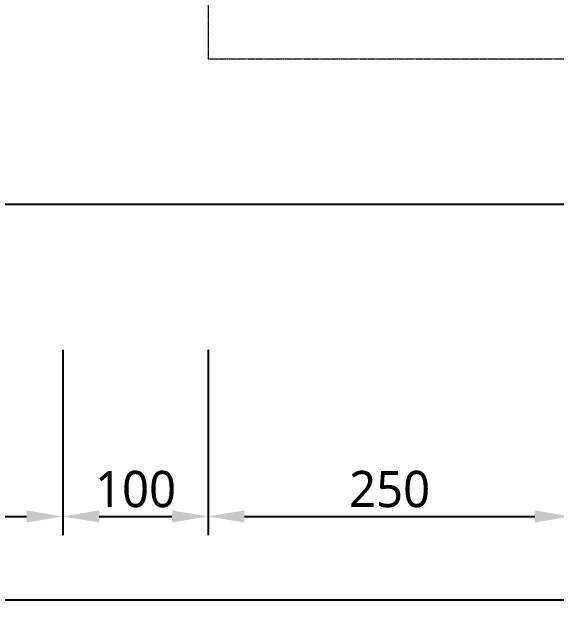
# Model space of a CAD drawing. Header units: millimetres. Extents: x -9013 to 516, y -36629 to 6082.
# Drawn here: x -1555.2 to -1180, y -6939.8 to -6521.9 of the extents above; entities that cross this region are included whole.
import ezdxf

# ---------------------------------------------------------------- set-up
doc = ezdxf.new("R2010")
doc.units = ezdxf.units.MM
doc.header["$LTSCALE"] = 0.05
doc.linetypes.add('CENTER', pattern=[50.8, 31.75, -6.35, 6.35, -6.35])
doc.linetypes.add('CENTER2', pattern=[28.575, 19.05, -3.175, 3.175, -3.175])
doc.layers.get('0').update_dxf_attribs({"lineweight": 18})
doc.layers.get('Defpoints').update_dxf_attribs({"color": 140, "lineweight": 18})
doc.layers.add('2CONC', color=4, linetype='Continuous')
doc.layers.add('G-Anno-Std-Cntr', color=1, linetype='CENTER2', lineweight=18)
doc.styles.add('trebuchet_MS', font='trebuc.ttf')
doc.dimstyles.new('MGP', dxfattribs={"dimtxt": 2.5, "dimasz": 2.5, "dimexe": 1.25, "dimexo": 0.625, "dimtad": 1, "dimdec": 0, "dimtxsty": 'trebuchet_MS', "dimcen": 2.5, "dimclrt": 7, "dimadec": 0, "dimazin": 0, "dimtfac": 1, "dimtdec": 0, "dimtmove": 0, "dimatfit": 3, "dimfxl": 1.148294, "dimfxlon": 1, "dimarcsym": 2})

# ---------------------------------------------------------------- blocks, each defined once
blk = doc.blocks.new('*D203')
at = {"color": 0, "lineweight": -2, "transparency": 16777216}
for p, q in [((-2120.19, -6754.4), (-2120.19, -6882.23)), ((-1520.19, -6754.4), (-1520.19, -6882.23)), ((-2095.19, -6869.23), (-1545.19, -6869.23))]:
    blk.add_line(p, q, dxfattribs=at)
at = {"color": 0, "transparency": 16777216}
for points in [[(-2095.19, -6865.06), (-2095.19, -6873.4), (-2120.19, -6869.23)], [(-1545.19, -6865.06), (-1545.19, -6873.4), (-1520.19, -6869.23)]]:
    blk.add_solid(points, dxfattribs=at)
at = {"layer": 'Defpoints', "color": 0, "transparency": 16777216}
for p in [(-2120.19, -6654.09), (-1520.19, -6654.09), (-1520.19, -6869.23)]:
    blk.add_point(p, dxfattribs=at)
at = {"color": 7, "transparency": 16777216, "insert": (-1820.19, -6850.47), "char_height": 25, "attachment_point": 5, "style": 'trebuchet_MS'}
blk.add_mtext('600', dxfattribs=at)
blk = doc.blocks.new('*D204')
at = {"color": 0, "lineweight": -2, "transparency": 16777216}
for p, q in [((-2270.19, -6811.93), (-2270.19, -6939.76)), ((-955.19, -6811.93), (-955.19, -6939.76)), ((-2245.19, -6926.76), (-980.19, -6926.76))]:
    blk.add_line(p, q, dxfattribs=at)
at = {"color": 0, "transparency": 16777216}
for points in [[(-2245.19, -6922.6), (-2245.19, -6930.93), (-2270.19, -6926.76)], [(-980.19, -6922.6), (-980.19, -6930.93), (-955.19, -6926.76)]]:
    blk.add_solid(points, dxfattribs=at)
at = {"layer": 'Defpoints', "color": 0, "transparency": 16777216}
for p in [(-955.19, -6594.78), (-2270.19, -6615.24), (-955.19, -6926.76)]:
    blk.add_point(p, dxfattribs=at)
at = {"color": 7, "transparency": 16777216, "insert": (-1612.69, -6908.04), "char_height": 25, "attachment_point": 5, "style": 'trebuchet_MS'}
blk.add_mtext('1315', dxfattribs=at)
blk = doc.blocks.new('*D212')
at = {"color": 0, "lineweight": -2, "transparency": 16777216}
for p, q in [((-1420.19, -6754.4), (-1420.19, -6882.23)), ((-1520.19, -6765.93), (-1520.19, -6882.23)), ((-1495.19, -6869.23), (-1445.19, -6869.23))]:
    blk.add_line(p, q, dxfattribs=at)
at = {"color": 0, "transparency": 16777216}
for points in [[(-1495.19, -6865.06), (-1495.19, -6873.4), (-1520.19, -6869.23)], [(-1445.19, -6865.06), (-1445.19, -6873.4), (-1420.19, -6869.23)]]:
    blk.add_solid(points, dxfattribs=at)
at = {"layer": 'Defpoints', "color": 0, "transparency": 16777216}
for p in [(-1420.19, -6554.09), (-1520.19, -6759.93), (-1420.19, -6869.23)]:
    blk.add_point(p, dxfattribs=at)
at = {"color": 7, "transparency": 16777216, "insert": (-1470.19, -6850.51), "char_height": 25, "attachment_point": 5, "style": 'trebuchet_MS'}
blk.add_mtext('100', dxfattribs=at)
blk = doc.blocks.new('*D213')
at = {"color": 0, "lineweight": -2, "transparency": 16777216}
for p, q in [((-1420.19, -6754.4), (-1420.19, -6882.23)), ((-1170.19, -6754.4), (-1170.19, -6882.23)), ((-1395.19, -6869.23), (-1195.19, -6869.23))]:
    blk.add_line(p, q, dxfattribs=at)
at = {"color": 0, "transparency": 16777216}
for points in [[(-1395.19, -6865.06), (-1395.19, -6873.4), (-1420.19, -6869.23)], [(-1195.19, -6865.06), (-1195.19, -6873.4), (-1170.19, -6869.23)]]:
    blk.add_solid(points, dxfattribs=at)
at = {"layer": 'Defpoints', "color": 0, "transparency": 16777216}
for p in [(-1420.19, -6554.09), (-1170.19, -6554.09), (-1170.19, -6869.23)]:
    blk.add_point(p, dxfattribs=at)
at = {"color": 7, "transparency": 16777216, "insert": (-1295.19, -6850.51), "char_height": 25, "attachment_point": 5, "style": 'trebuchet_MS'}
blk.add_mtext('250', dxfattribs=at)
blk = doc.blocks.new('gas meter 1')
at = {"layer": 'G-Anno-Std-Cntr'}
blk.add_lwpolyline([(-6480.2, 2746.98), (-6230.2, 2746.98), (-6230.2, 3196.98), (-6480.2, 3196.98)], close=True, dxfattribs=at)

msp = doc.modelspace()

# ---------------------------------------------------------------- linework, layer by layer
at = {"layer": '2CONC', "lineweight": -3}
msp.add_line((-2270.19, -6654.09), (-955.19, -6654.09), dxfattribs=at)

# ---------------------------------------------------------------- block references
at = {"layer": 'G-Anno-Std-Cntr', "color": 7, "linetype": 'CENTER'}
msp.add_blockref('gas meter 1', (5060.01, -9301.06), dxfattribs=at)

# ---------------------------------------------------------------- dimensions: what is measured, and where the dimension line sits
for base, p1, p2, picture, middle in [((-1420.19, -6869.23), (-1520.19, -6759.93), (-1420.19, -6554.09), '*D212', (-1470.19, -6850.51)), ((-1170.19, -6869.23), (-1420.19, -6554.09), (-1170.19, -6554.09), '*D213', (-1295.19, -6850.51)), ((-955.19, -6926.76), (-2270.19, -6615.24), (-955.19, -6594.78), '*D204', (-1612.69, -6908.04)), ((-1520.19, -6869.23), (-2120.19, -6654.09), (-1520.19, -6654.09), '*D203', (-1820.19, -6850.47))]:
    dim = msp.add_linear_dim(base=base, p1=p1, p2=p2, dimstyle='MGP', override={"dimscale": 100, "dimtxt": 0.25, "dimasz": 0.25, "dimexe": 0.13, "dimexo": 0.06, "dimgap": 0.06, "dimarcsym": 1})
    dim.commit()
    dim.dimension.update_dxf_attribs({"geometry": picture, "text_midpoint": middle})

doc.saveas('drawing.dxf')
